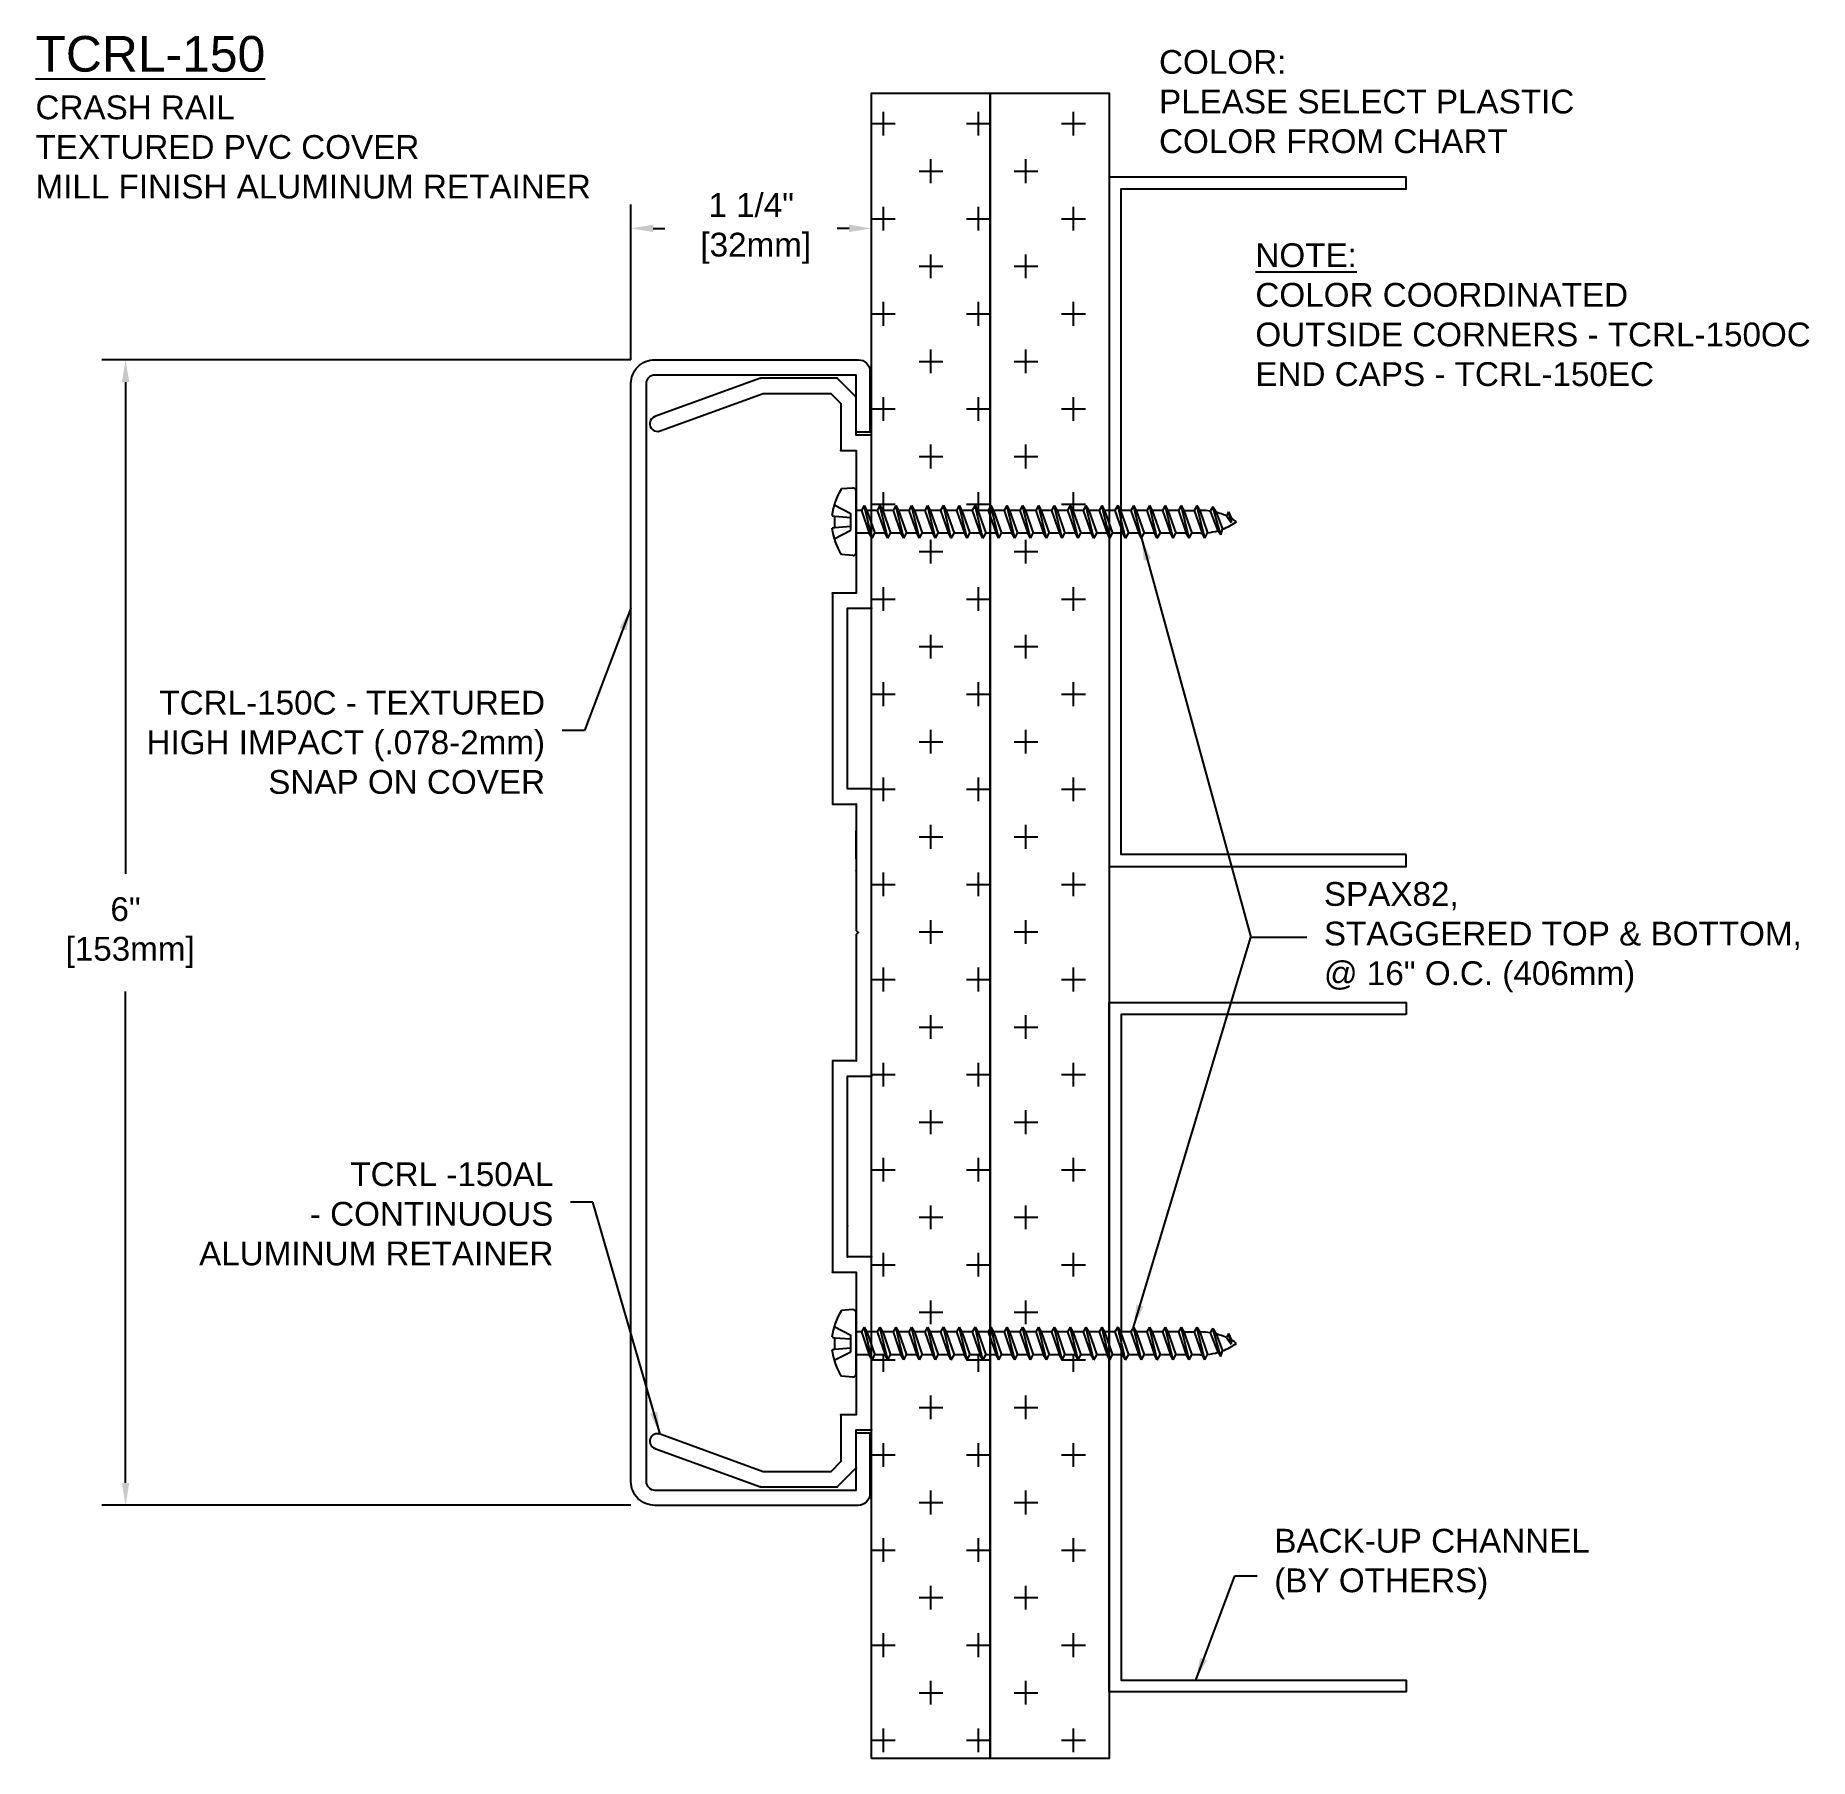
# Model space of a CAD drawing. Header units: inches. Extents: x -0.65 to 8.68, y -1.35 to 7.71.
import ezdxf

# ---------------------------------------------------------------- set-up
doc = ezdxf.new("R2010")
doc.units = ezdxf.units.IN
doc.header["$MEASUREMENT"] = 0
for name, color, linetype in [('Anchors', 4, 'Continuous'), ('Conditions', 1, 'Continuous'), ('Dimensions', 3, 'Continuous'), ('Metals', 7, 'Continuous'), ('Plastics', 31, 'Continuous'), ('Text', 2, 'Continuous')]:
    doc.layers.add(name, color=color, linetype=linetype)
doc.styles.add('Arial', font='arial.ttf', dxfattribs={"height": 0.125})
doc.dimstyles.new('Arial', dxfattribs={"dimtxt": 0.1175, "dimasz": 0.1175, "dimexe": 0.125, "dimexo": 0.125, "dimgap": 0.125, "dimtad": 0, "dimtih": 1, "dimtoh": 1, "dimdec": 4, "dimrnd": 0.0625, "dimzin": 0, "dimdsep": 46, "dimlunit": 4, "dimtxsty": 'Arial', "dimcen": 0.09, "dimadec": 0, "dimazin": 0, "dimtfac": 1, "dimtdec": 4, "dimtofl": 0, "dimtmove": 0, "dimatfit": 3, "dimfxl": 1, "dimfrac": 2, "dimtolj": 1, "dimtzin": 0, "dimarcsym": 0})
doc.dimstyles.get("Standard").update_dxf_attribs({"dimtxt": 0.1175, "dimasz": 0.1175, "dimexe": 0.1175, "dimexo": 0.125, "dimgap": 0.09, "dimtad": 0, "dimtih": 1, "dimtoh": 1, "dimdec": 4, "dimrnd": 0.0625, "dimzin": 0, "dimdsep": 46, "dimlunit": 4, "dimtxsty": 'Arial', "dimcen": 0.09, "dimadec": 0, "dimazin": 0, "dimtfac": 1, "dimtdec": 4, "dimtofl": 0, "dimtmove": 0, "dimatfit": 3, "dimfxl": 1, "dimfrac": 2, "dimtolj": 1, "dimtzin": 0, "dimarcsym": 0})

# ---------------------------------------------------------------- blocks, each defined once
blk = doc.blocks.new('VBR601')
at = {"linetype": 'ByBlock'}
for p, q in [((4.4405, 2.7506), (4.5856, 2.7506)), ((6.4697, 2.7056), (6.6167, 2.7056))]:
    blk.add_line(p, q, dxfattribs=at)
blk.add_lwpolyline([(4.3775, 2.6256), (4.3775, 2.7506), (5.3275, 2.7506), (5.3275, 2.6256), (6.8375, 2.6256), (6.8375, 2.7506), (7.7875, 2.7506), (7.7875, 2.6256), (8.6975, 2.6256), (8.6975, 2.7056), (8.8975, 2.7056), (8.9975, 2.8056), (8.9975, 3.2083), (8.7951, 3.7643, 1), (8.7199, 3.7369), (8.9175, 3.1942), (8.9175, 2.8388), (8.8643, 2.7856), (8.6175, 2.7856), (8.6175, 2.7056), (7.8675, 2.7056), (7.8675, 2.8306), (6.7575, 2.8306), (6.7575, 2.7056), (6.0925, 2.7056), (6.0825, 2.6956), (6.0725, 2.7056), (5.4075, 2.7056), (5.4075, 2.8306), (4.2975, 2.8306), (4.2975, 2.7056), (3.5475, 2.7056), (3.5475, 2.7856), (3.3006, 2.7856), (3.2475, 2.8388), (3.2475, 3.1942), (3.445, 3.7369, 1), (3.3698, 3.7643), (3.1675, 3.2083), (3.1675, 2.8056), (3.2675, 2.7056), (3.4675, 2.7056), (3.4675, 2.6256)], format="xyb", close=True)
for p in [(3.3698, 3.7643), (8.7951, 3.7643), (3.1675, 3.2083), (3.1675, 3.2083), (8.9975, 3.2083), (8.9975, 3.2083), (3.1675, 2.8056), (3.1675, 2.8056), (3.1675, 2.8056), (4.2975, 2.8306), (4.2975, 2.8306), (7.8675, 2.8306), (8.9975, 2.8056), (8.9975, 2.8056), (3.2675, 2.7056), (3.2675, 2.7056), (3.5475, 2.7856), (3.5475, 2.7856), (4.3775, 2.7506), (4.5406, 2.7506), (5.4075, 2.7056), (5.4075, 2.7056), (6.4067, 2.7056), (6.5717, 2.7056), (6.7575, 2.7056), (6.7575, 2.7056), (8.6175, 2.7856), (3.4675, 2.6256), (4.3775, 2.6256), (4.3775, 2.6256), (5.3275, 2.6256), (5.3275, 2.6256), (6.0825, 2.6956), (6.8375, 2.6256), (7.7875, 2.6256)]:
    blk.add_point(p, dxfattribs=at)
blk = doc.blocks.new('*D5')
at = {"layer": 'Defpoints', "color": 0}
for p in [(2.6109, 6.0085), (-0.1715, -0.0146), (2.6109, -0.0146)]:
    blk.add_point(p, dxfattribs=at)
at = {"layer": 'Dimensions', "color": 0, "lineweight": -2}
for p, q in [((2.4859, 6.0085), (-0.2965, 6.0085)), ((-0.1715, 5.891), (-0.1715, 3.3065)), ((-0.1715, 0.1029), (-0.1715, 2.6874)), ((2.4859, -0.0146), (-0.2965, -0.0146))]:
    blk.add_line(p, q, dxfattribs=at)
at = {"layer": 'Dimensions', "color": 0}
for points in [[(-0.1911, 5.891), (-0.1519, 5.891), (-0.1715, 6.0085)], [(-0.1911, 0.1029), (-0.1519, 0.1029), (-0.1715, -0.0146)]]:
    blk.add_solid(points, dxfattribs=at)
at = {"layer": 'Dimensions', "color": 0, "insert": (-0.1715, 2.997), "char_height": 0.125, "attachment_point": 5, "style": 'Arial'}
blk.add_mtext('\\A1;6"\\P [153mm]', dxfattribs=at)
blk = doc.blocks.new('*D6')
at = {"layer": 'Defpoints', "color": 0}
for p in [(3.75, 6.6993), (3.75, 6.4156), (2.4855, 5.8832)]:
    blk.add_point(p, dxfattribs=at)
at = {"layer": 'Dimensions', "color": 0, "lineweight": -2}
for p, q in [((2.4855, 6.0082), (2.4855, 6.8243)), ((3.75, 6.5406), (3.75, 6.8243)), ((2.603, 6.6993), (2.6647, 6.6993)), ((3.6325, 6.6993), (3.5707, 6.6993))]:
    blk.add_line(p, q, dxfattribs=at)
at = {"layer": 'Dimensions', "color": 0}
for points in [[(2.603, 6.7189), (2.603, 6.6798), (2.4855, 6.6993)], [(3.6325, 6.7189), (3.6325, 6.6798), (3.75, 6.6993)]]:
    blk.add_solid(points, dxfattribs=at)
at = {"layer": 'Dimensions', "color": 0, "insert": (3.1177, 6.6993), "char_height": 0.125, "attachment_point": 5, "style": 'Arial'}
blk.add_mtext('\\A1;1 1/4"\\P [32mm]', dxfattribs=at)
blk = doc.blocks.new('SPAX102')
for p, q in [((-0.089, 0.1159), (-0.0437, 0.0281)), ((-0.0319, 0.1271), (-0.0299, 0.1115)), ((-0.0299, 0.1115), (-0.023, 0.0281)), ((-0.0299, 0.1115), (0.0299, 0.1115)), ((0.0299, 0.1115), (0.023, 0.0281)), ((0.0319, 0.1271), (0.0299, 0.1115)), ((0.089, 0.1159), (0.0437, 0.0281)), ((-0.1774, 0.0173), (-0.1722, 0.0772)), ((-0.1615, 0), (0.1615, 0)), ((-0.06, -0.0689), (-0.06, 0)), ((-0.0437, 0.0281), (0.0437, 0.0281)), ((0.06, -0.0273), (0.06, 0)), ((0.1774, 0.0173), (0.1722, 0.0772)), ((-0.086, -0.0833), (0.086, -0.0417)), ((-0.086, -0.0833), (-0.06, -0.0689)), ((-0.086, -0.0833), (-0.06, -0.0977)), ((0.06, -0.0273), (-0.06, -0.0689)), ((0.06, -0.0561), (-0.06, -0.0977)), ((0.086, -0.0417), (0.06, -0.0273)), ((0.086, -0.0417), (0.06, -0.0561)), ((0.06, -0.1106), (0.06, -0.0561)), ((-0.086, -0.1667), (0.086, -0.125)), ((-0.086, -0.1667), (-0.06, -0.1523)), ((-0.086, -0.1667), (-0.06, -0.1811)), ((-0.06, -0.1523), (-0.06, -0.0977)), ((0.06, -0.1106), (-0.06, -0.1523)), ((0.06, -0.1394), (-0.06, -0.1811)), ((-0.06, -0.2356), (-0.06, -0.1811)), ((0.086, -0.125), (0.06, -0.1106)), ((0.086, -0.125), (0.06, -0.1394)), ((0.06, -0.1939), (0.06, -0.1394)), ((-0.086, -0.25), (0.086, -0.2083)), ((-0.086, -0.25), (-0.06, -0.2356)), ((-0.086, -0.25), (-0.06, -0.2644)), ((0.06, -0.1939), (-0.06, -0.2356)), ((0.06, -0.2227), (-0.06, -0.2644)), ((-0.06, -0.3189), (-0.06, -0.2644)), ((0.06, -0.2773), (-0.06, -0.3189)), ((0.086, -0.2083), (0.06, -0.1939)), ((0.086, -0.2083), (0.06, -0.2227)), ((0.06, -0.2773), (0.06, -0.2227)), ((0.086, -0.2917), (0.06, -0.2773)), ((-0.086, -0.3333), (0.086, -0.2917)), ((-0.086, -0.3333), (-0.06, -0.3189)), ((-0.086, -0.3333), (-0.06, -0.3477)), ((0.06, -0.3061), (-0.06, -0.3477)), ((-0.06, -0.4023), (-0.06, -0.3477)), ((0.06, -0.3606), (-0.06, -0.4023)), ((0.086, -0.2917), (0.06, -0.3061)), ((0.06, -0.3606), (0.06, -0.3061)), ((0.086, -0.375), (0.06, -0.3606)), ((-0.086, -0.4167), (0.086, -0.375)), ((-0.086, -0.4167), (-0.06, -0.4023)), ((-0.086, -0.4167), (-0.06, -0.4311)), ((-0.086, -0.5), (0.086, -0.4583)), ((0.06, -0.3894), (-0.06, -0.4311)), ((-0.06, -0.4856), (-0.06, -0.4311)), ((0.06, -0.4439), (-0.06, -0.4856)), ((0.086, -0.375), (0.06, -0.3894)), ((0.06, -0.4439), (0.06, -0.3894)), ((0.086, -0.4583), (0.06, -0.4439)), ((0.086, -0.4583), (0.06, -0.4727)), ((-0.086, -0.5), (-0.06, -0.4856)), ((-0.086, -0.5), (-0.06, -0.5144)), ((-0.086, -0.5833), (0.086, -0.5417)), ((0.06, -0.4727), (-0.06, -0.5144)), ((-0.06, -0.5689), (-0.06, -0.5144)), ((0.06, -0.5273), (-0.06, -0.5689)), ((0.06, -0.5561), (-0.06, -0.5977)), ((0.06, -0.5273), (0.06, -0.4727)), ((0.086, -0.5417), (0.06, -0.5273)), ((0.086, -0.5417), (0.06, -0.5561)), ((0.06, -0.6106), (0.06, -0.5561)), ((-0.086, -0.5833), (-0.06, -0.5689)), ((-0.086, -0.5833), (-0.06, -0.5977)), ((-0.086, -0.6667), (0.086, -0.625)), ((-0.086, -0.6667), (-0.06, -0.6523)), ((-0.06, -0.6523), (-0.06, -0.5977)), ((0.06, -0.6106), (-0.06, -0.6523)), ((0.06, -0.6394), (-0.06, -0.6811)), ((0.086, -0.625), (0.06, -0.6106)), ((0.086, -0.625), (0.06, -0.6394)), ((0.06, -0.6939), (0.06, -0.6394)), ((-0.086, -0.6667), (-0.06, -0.6811)), ((-0.086, -0.75), (0.086, -0.7083)), ((-0.086, -0.75), (-0.06, -0.7356)), ((-0.06, -0.7356), (-0.06, -0.6811)), ((0.06, -0.6939), (-0.06, -0.7356)), ((0.06, -0.7227), (-0.06, -0.7644)), ((0.086, -0.7083), (0.06, -0.6939)), ((0.086, -0.7083), (0.06, -0.7227)), ((0.06, -0.7773), (0.06, -0.7227)), ((-0.086, -0.75), (-0.06, -0.7644)), ((-0.086, -0.8333), (0.086, -0.7917)), ((-0.086, -0.8333), (-0.06, -0.8189)), ((-0.086, -0.8333), (-0.06, -0.8477)), ((-0.06, -0.8189), (-0.06, -0.7644)), ((0.06, -0.7773), (-0.06, -0.8189)), ((0.06, -0.8061), (-0.06, -0.8477)), ((0.086, -0.7917), (0.06, -0.7773)), ((0.086, -0.7917), (0.06, -0.8061)), ((0.06, -0.8606), (0.06, -0.8061)), ((-0.086, -0.9167), (0.086, -0.875)), ((-0.086, -0.9167), (-0.06, -0.9023)), ((-0.086, -0.9167), (-0.06, -0.9311)), ((-0.06, -0.9023), (-0.06, -0.8477)), ((0.06, -0.8606), (-0.06, -0.9023)), ((0.06, -0.8894), (-0.06, -0.9311)), ((-0.06, -0.9856), (-0.06, -0.9311)), ((0.086, -0.875), (0.06, -0.8606)), ((0.086, -0.875), (0.06, -0.8894)), ((0.06, -0.9439), (0.06, -0.8894)), ((-0.086, -1), (0.086, -0.9583)), ((-0.086, -1), (-0.06, -0.9856)), ((-0.086, -1), (-0.06, -1.0144)), ((0.06, -0.9439), (-0.06, -0.9856)), ((0.06, -0.9727), (-0.06, -1.0144)), ((-0.06, -1.0689), (-0.06, -1.0144)), ((0.086, -0.9583), (0.06, -0.9439)), ((0.086, -0.9583), (0.06, -0.9727)), ((0.06, -1.0273), (0.06, -0.9727)), ((-0.086, -1.0833), (0.086, -1.0417)), ((-0.086, -1.0833), (-0.06, -1.0689)), ((-0.086, -1.0833), (-0.06, -1.0977)), ((0.06, -1.0273), (-0.06, -1.0689)), ((0.06, -1.0561), (-0.06, -1.0977)), ((-0.06, -1.1523), (-0.06, -1.0977)), ((0.06, -1.1106), (-0.06, -1.1523)), ((0.086, -1.0417), (0.06, -1.0273)), ((0.086, -1.0417), (0.06, -1.0561)), ((0.06, -1.1106), (0.06, -1.0561)), ((0.086, -1.125), (0.06, -1.1106)), ((-0.086, -1.1667), (0.086, -1.125)), ((-0.086, -1.1667), (-0.06, -1.1523)), ((-0.086, -1.1667), (-0.06, -1.1811)), ((-0.086, -1.25), (0.086, -1.2083)), ((0.06, -1.1394), (-0.06, -1.1811)), ((-0.06, -1.2356), (-0.06, -1.1811)), ((0.06, -1.1939), (-0.06, -1.2356)), ((0.086, -1.125), (0.06, -1.1394)), ((0.06, -1.1939), (0.06, -1.1394)), ((0.086, -1.2083), (0.06, -1.1939)), ((0.086, -1.2083), (0.06, -1.2227)), ((-0.086, -1.25), (-0.06, -1.2356)), ((-0.086, -1.25), (-0.06, -1.2644)), ((-0.086, -1.3333), (0.086, -1.2917)), ((0.06, -1.2227), (-0.06, -1.2644)), ((-0.06, -1.3189), (-0.06, -1.2644)), ((0.06, -1.2773), (-0.06, -1.3189)), ((0.06, -1.2773), (0.06, -1.2227)), ((0.086, -1.2917), (0.06, -1.2773)), ((0.086, -1.2917), (0.06, -1.3061)), ((-0.086, -1.3333), (-0.06, -1.3189)), ((-0.086, -1.3333), (-0.06, -1.3477)), ((-0.086, -1.4167), (0.086, -1.375)), ((0.06, -1.3061), (-0.06, -1.3477)), ((-0.06, -1.4023), (-0.06, -1.3477)), ((0.06, -1.3606), (-0.06, -1.4023)), ((0.06, -1.3894), (-0.06, -1.4311)), ((0.06, -1.3606), (0.06, -1.3061)), ((0.086, -1.375), (0.06, -1.3606)), ((0.086, -1.375), (0.06, -1.3894)), ((0.06, -1.4439), (0.06, -1.3894)), ((-0.086, -1.4167), (-0.06, -1.4023)), ((-0.086, -1.4167), (-0.06, -1.4311)), ((-0.086, -1.5), (0.086, -1.4583)), ((-0.086, -1.5), (-0.06, -1.4856)), ((-0.06, -1.4856), (-0.06, -1.4311)), ((0.06, -1.4439), (-0.06, -1.4856)), ((0.06, -1.4727), (-0.06, -1.5144)), ((0.086, -1.4583), (0.06, -1.4439)), ((0.086, -1.4583), (0.06, -1.4727)), ((0.06, -1.5273), (0.06, -1.4727)), ((-0.086, -1.5), (-0.06, -1.5144)), ((-0.086, -1.5833), (0.086, -1.5417)), ((-0.086, -1.5833), (-0.06, -1.5689)), ((-0.086, -1.5833), (-0.06, -1.5977)), ((-0.06, -1.5689), (-0.06, -1.5144)), ((0.06, -1.5273), (-0.06, -1.5689)), ((0.06, -1.5561), (-0.06, -1.5977)), ((0.086, -1.5417), (0.06, -1.5273)), ((0.086, -1.5417), (0.06, -1.5561)), ((0.06, -1.6106), (0.06, -1.5561)), ((-0.086, -1.6667), (0.086, -1.625)), ((-0.086, -1.6667), (-0.06, -1.6523)), ((-0.086, -1.6667), (-0.06, -1.6811)), ((-0.06, -1.6523), (-0.06, -1.5977)), ((0.06, -1.6106), (-0.06, -1.6523)), ((0.06, -1.6394), (-0.06, -1.6811)), ((0.086, -1.625), (0.06, -1.6106)), ((0.086, -1.625), (0.06, -1.6394)), ((0.06, -1.6939), (0.06, -1.6394)), ((-0.086, -1.75), (0.086, -1.7083)), ((-0.086, -1.75), (-0.06, -1.7356)), ((-0.086, -1.75), (-0.06, -1.7644)), ((-0.06, -1.7356), (-0.06, -1.6811)), ((0.06, -1.6939), (-0.06, -1.7356)), ((0.06, -1.7227), (-0.06, -1.7644)), ((-0.06, -1.8104), (-0.06, -1.7644)), ((0.086, -1.7083), (0.06, -1.6939)), ((0.086, -1.7083), (0.06, -1.7227)), ((0.06, -1.7227), (0.06, -1.7773)), ((-0.086, -1.8333), (0.086, -1.7917)), ((-0.086, -1.8333), (-0.06, -1.8189)), ((-0.086, -1.8333), (-0.058, -1.847)), ((0.06, -1.7773), (-0.06, -1.8189)), ((0.06, -1.8061), (-0.058, -1.847)), ((0.0559, -1.862), (-0.047, -1.902)), ((0.0787, -1.875), (0.0559, -1.862)), ((0.086, -1.7917), (0.06, -1.7773)), ((0.086, -1.7917), (0.06, -1.8061)), ((0.06, -1.8061), (0.06, -1.8104)), ((-0.0685, -1.9167), (0.0787, -1.875)), ((-0.0685, -1.9167), (-0.047, -1.902)), ((-0.0685, -1.9167), (-0.0389, -1.9264)), ((0.0496, -1.8924), (-0.0389, -1.9264)), ((0.0305, -1.9468), (-0.0039, -1.972)), ((-0.0039, -1.972), (0.0513, -1.9583)), ((0.0513, -1.9583), (0.0174, -1.9725)), ((0.0513, -1.9583), (0.0305, -1.9468)), ((0.0787, -1.875), (0.0496, -1.8924)), ((0.0174, -1.9725), (-0.0039, -1.972))]:
    blk.add_line(p, q)
for centre, radius, start, end in [((0, -0.1847), 0.3135, 95.84468, 123.32297), ((0, -0.1847), 0.3135, 56.67703, 84.15532), ((-0.1615, 0.016), 0.016, 175, 270), ((0.1615, 0.016), 0.016, 270, 5), ((0.2696, -1.8104), 0.3296, 180, 181.48094), ((0.2696, -1.8104), 0.3296, 186.38087, 196.13333), ((-0.2696, -1.8104), 0.3296, 350.9871, 0), ((0.2696, -1.8104), 0.3296, 200.61291, 215.11798), ((-0.2696, -1.8104), 0.3296, 335.5566, 345.58715), ((-0.2696, -1.8104), 0.3296, 324.88202, 330.53258)]:
    blk.add_arc(centre, radius, start, end)

msp = doc.modelspace()

# ---------------------------------------------------------------- hatches: boundary and pattern name
at = {"layer": 'Conditions'}
h = msp.add_hatch(dxfattribs=at)
h.set_pattern_fill('CROSS', color=256, style=0)
h.paths.add_polyline_path([(4.99995, 7.41086), (4.37495, 7.41086), (4.37495, 5.24899), (4.39268, 5.21696), (4.44723, 5.21696), (4.46162, 5.24296), (4.47601, 5.21696), (4.53056, 5.21696), (4.54495, 5.24296), (4.55934, 5.21696), (4.61389, 5.21696), (4.62829, 5.24296), (4.64268, 5.21696), (4.69723, 5.21696), (4.71162, 5.24296), (4.72601, 5.21696), (4.78056, 5.21696), (4.79495, 5.24296), (4.80934, 5.21696), (4.86389, 5.21696), (4.87829, 5.24296), (4.89268, 5.21696), (4.94723, 5.21696), (4.96162, 5.24296), (4.97601, 5.21696), (4.99995, 5.21696)])
h.paths.add_polyline_path([(4.37495, 7.41086), (3.74995, 7.41086), (3.74995, 5.21696), (3.78056, 5.21696), (3.79495, 5.24296), (3.80934, 5.21696), (3.86389, 5.21696), (3.87829, 5.24296), (3.89268, 5.21696), (3.94723, 5.21696), (3.96162, 5.24296), (3.97601, 5.21696), (4.03056, 5.21696), (4.04495, 5.24296), (4.05934, 5.21696), (4.11389, 5.21696), (4.12829, 5.24296), (4.14268, 5.21696), (4.19723, 5.21696), (4.21162, 5.24296), (4.22601, 5.21696), (4.28056, 5.21696), (4.29495, 5.24296), (4.30934, 5.21696), (4.36389, 5.21696), (4.37495, 5.23694)])
h.paths.add_polyline_path([(4.37495, 5.09696), (4.35101, 5.09696), (4.33662, 5.07096), (4.32223, 5.09696), (4.26768, 5.09696), (4.25329, 5.07096), (4.23889, 5.09696), (4.18434, 5.09696), (4.16995, 5.07096), (4.15556, 5.09696), (4.10101, 5.09696), (4.08662, 5.07096), (4.07223, 5.09696), (4.01768, 5.09696), (4.00329, 5.07096), (3.98889, 5.09696), (3.93434, 5.09696), (3.91995, 5.07096), (3.90556, 5.09696), (3.85101, 5.09696), (3.83662, 5.07096), (3.82223, 5.09696), (3.76768, 5.09696), (3.74995, 5.06494), (3.74995, 4.70196), (3.74995, 0.89696), (3.78056, 0.89696), (3.79495, 0.92296), (3.80934, 0.89696), (3.86389, 0.89696), (3.87829, 0.92296), (3.89268, 0.89696), (3.94723, 0.89696), (3.96162, 0.92296), (3.97601, 0.89696), (4.03056, 0.89696), (4.04495, 0.92296), (4.05934, 0.89696), (4.11389, 0.89696), (4.12829, 0.92296), (4.14268, 0.89696), (4.19723, 0.89696), (4.21162, 0.92296), (4.22601, 0.89696), (4.28056, 0.89696), (4.29495, 0.92296), (4.30934, 0.89696), (4.36389, 0.89696), (4.37495, 0.91694)])
h.paths.add_polyline_path([(4.99995, 5.07699), (4.98889, 5.09696), (4.93434, 5.09696), (4.91995, 5.07096), (4.90556, 5.09696), (4.85101, 5.09696), (4.83662, 5.07096), (4.82223, 5.09696), (4.76768, 5.09696), (4.75329, 5.07096), (4.73889, 5.09696), (4.68434, 5.09696), (4.66995, 5.07096), (4.65556, 5.09696), (4.60101, 5.09696), (4.58662, 5.07096), (4.57223, 5.09696), (4.51768, 5.09696), (4.50329, 5.07096), (4.48889, 5.09696), (4.43434, 5.09696), (4.41995, 5.07096), (4.40556, 5.09696), (4.37495, 5.09696), (4.37495, 0.92899), (4.39268, 0.89696), (4.44723, 0.89696), (4.46162, 0.92296), (4.47601, 0.89696), (4.53056, 0.89696), (4.54495, 0.92296), (4.55934, 0.89696), (4.61389, 0.89696), (4.62829, 0.92296), (4.64268, 0.89696), (4.69723, 0.89696), (4.71162, 0.92296), (4.72601, 0.89696), (4.78056, 0.89696), (4.79495, 0.92296), (4.80934, 0.89696), (4.86389, 0.89696), (4.87829, 0.92296), (4.89268, 0.89696), (4.94723, 0.89696), (4.96162, 0.92296), (4.97601, 0.89696), (4.99995, 0.89696), (4.99995, 2.62946)])
h.paths.add_polyline_path([(4.37495, 0.77696), (4.35101, 0.77696), (4.33662, 0.75096), (4.32223, 0.77696), (4.26768, 0.77696), (4.25329, 0.75096), (4.23889, 0.77696), (4.18434, 0.77696), (4.16995, 0.75096), (4.15556, 0.77696), (4.10101, 0.77696), (4.08662, 0.75096), (4.07223, 0.77696), (4.01768, 0.77696), (4.00329, 0.75096), (3.98889, 0.77696), (3.93434, 0.77696), (3.91995, 0.75096), (3.90556, 0.77696), (3.85101, 0.77696), (3.83662, 0.75096), (3.82223, 0.77696), (3.76768, 0.77696), (3.74995, 0.74494), (3.74995, 0.38196), (3.74995, -1.34584), (4.37495, -1.34584)])
h.paths.add_polyline_path([(4.99995, 0.75699), (4.98889, 0.77696), (4.93434, 0.77696), (4.91995, 0.75096), (4.90556, 0.77696), (4.85101, 0.77696), (4.83662, 0.75096), (4.82223, 0.77696), (4.76768, 0.77696), (4.75329, 0.75096), (4.73889, 0.77696), (4.68434, 0.77696), (4.66995, 0.75096), (4.65556, 0.77696), (4.60101, 0.77696), (4.58662, 0.75096), (4.57223, 0.77696), (4.51768, 0.77696), (4.50329, 0.75096), (4.48889, 0.77696), (4.43434, 0.77696), (4.41995, 0.75096), (4.40556, 0.77696), (4.37495, 0.77696), (4.37495, -1.34584), (4.99995, -1.34584)])

# ---------------------------------------------------------------- linework, layer by layer
for points in [[(3.74995, -1.34584), (3.74995, 7.41086), (4.37495, 7.41086), (4.37495, -1.34584), (3.74995, -1.34584)], [(4.37495, -1.34584), (4.37495, 7.41086), (4.99995, 7.41086), (4.99995, -1.34584), (4.37495, -1.34584)]]:
    msp.add_lwpolyline(points, dxfattribs=at)
for points in [[(6.56245, 3.40696), (5.06245, 3.40696), (5.06245, 6.90696), (6.56245, 6.90696), (6.56245, 6.96946), (4.99995, 6.96946), (4.99995, 3.34446), (6.56245, 3.34446)], [(6.56245, 2.56696), (5.06245, 2.56696), (5.06245, -0.93304), (6.56245, -0.93304), (6.56245, -0.99554), (4.99995, -0.99554), (4.99995, 2.62946), (6.56245, 2.62946)]]:
    msp.add_lwpolyline(points, close=True, dxfattribs=at)
at = {"layer": 'Plastics'}
msp.add_lwpolyline([(2.56572, 5.88319), (2.56572, 0.11074, 0.4142136), (2.61085, 0.06561), (3.66995, 0.06561), (3.66995, 0.36647), (3.74216, 0.36647), (3.74216, 0.04756, -0.4142136), (3.67998, -0.01462), (2.61085, -0.01462, -0.4142136), (2.4855, 0.11074), (2.4855, 5.88319, -0.4142136), (2.61085, 6.00854), (3.68199, 6.00854, -0.4142136), (3.74216, 5.94837), (3.74216, 5.62746), (3.66995, 5.62746), (3.66995, 5.92832), (2.61085, 5.92832, 0.4142136)], format="xyb", close=True, dxfattribs=at)

# ---------------------------------------------------------------- block references
at = {"layer": 'Anchors', "rotation": 90}
for p in [(3.66995, 5.15696), (3.66995, 0.83696)]:
    msp.add_blockref('SPAX102', p, dxfattribs=at)
at = {"layer": 'Metals', "rotation": 90}
msp.add_blockref('VBR601', (6.37559, -3.0855), dxfattribs=at)

# ---------------------------------------------------------------- texts
at = {"layer": 'Text', "attachment_point": 1, "style": 'Arial'}
for s, insert, char_height, width in [('{\\LTCRL-150\\P}{\\H0.12500625;CRASH RAIL\\PTEXTURED PVC COVER\\PMILL FINISH ALUMINUM RETAINER}', (-0.64505, 7.7109), 0.1875, 4.4375), ('COLOR:{\\L                            \\P}PLEASE SELECT PLASTIC\\PCOLOR FROM CHART', (5.26217, 7.63709), 0.125, 3.3125), ('{\\LNOTE:\\P}COLOR COORDINATED\\POUTSIDE CORNERS - TCRL-150OC\\PEND CAPS - TCRL-150EC', (5.76879, 6.62101), 0.125, 3)]:
    msp.add_mtext(s, dxfattribs=dict(at, insert=insert, char_height=char_height, width=width))
at = {"layer": 'Text', "char_height": 0.125, "style": 'Arial'}
for s, insert, attachment_point in [('TCRL-150C - TEXTURED\\PHIGH IMPACT (.078-2mm)\\PSNAP ON COVER', (2.03406, 3.99645), 6), ('SPAX82,\\PSTAGGERED TOP & BOTTOM,\\P@ 16" O.C. (406mm)', (6.12921, 2.97275), 4), ('TCRL -150AL \\P- CONTINUOUS\\PALUMINUM RETAINER', (2.07785, 1.51719), 6), ('\\A1;BACK-UP CHANNEL\\P(BY OTHERS)', (5.86809, -0.32361), 4)]:
    msp.add_mtext(s, dxfattribs=dict(at, insert=insert, attachment_point=attachment_point))

# ---------------------------------------------------------------- dimensions: what is measured, and where the dimension line sits
at = {"layer": 'Dimensions'}
dim = msp.add_linear_dim(base=(3.749952, 6.699335), p1=(2.485496, 5.883187), p2=(3.749952, 6.415588), dimstyle='Arial', override={"dimpost": '\\X'}, dxfattribs=at)
dim.commit()
dim.dimension.update_dxf_attribs({"geometry": '*D6', "text_midpoint": (3.117724, 6.699335), "dimtype": 160})
dim = msp.add_linear_dim(base=(-0.17149, -0.01462), p1=(2.61085, 6.00854), p2=(2.61085, -0.01462), angle=90, dimstyle='Arial', override={"dimpost": '\\X'}, dxfattribs=at)
dim.commit()
dim.dimension.update_dxf_attribs({"geometry": '*D5', "text_midpoint": (-0.17149, 2.99696), "dimtype": 160})

# ---------------------------------------------------------------- leaders
at = {"layer": 'Text', "annotation_type": 0, "has_hookline": 1}
for points, hookline_direction, text_width in [([(5.16995, 5.07096), (5.7456, 2.97275), (6.03921, 2.97275)], 0, 2.48951), ([(2.4855, 4.70204), (2.24156, 4.05895), (2.12406, 4.05895)], 1, 2.07538), ([(2.6387, 0.35949), (2.28535, 1.57969), (2.16785, 1.57969)], 1, 1.86059), ([(5.45504, -0.93304), (5.66059, -0.38611), (5.77809, -0.38611)], 0, 1.64026)]:
    msp.add_leader(points, dimstyle='Standard', override={"dimgap": 0.09, "dimtad": 0}, dxfattribs=dict(at, hookline_direction=hookline_direction, text_width=text_width))
at = {"layer": 'Text'}
msp.add_leader([(5.12829, 0.92296), (5.7456, 2.97275)], dimstyle='Arial', override={"dimgap": 0.125, "dimtad": 0}, dxfattribs=at)

doc.saveas('drawing.dxf')
